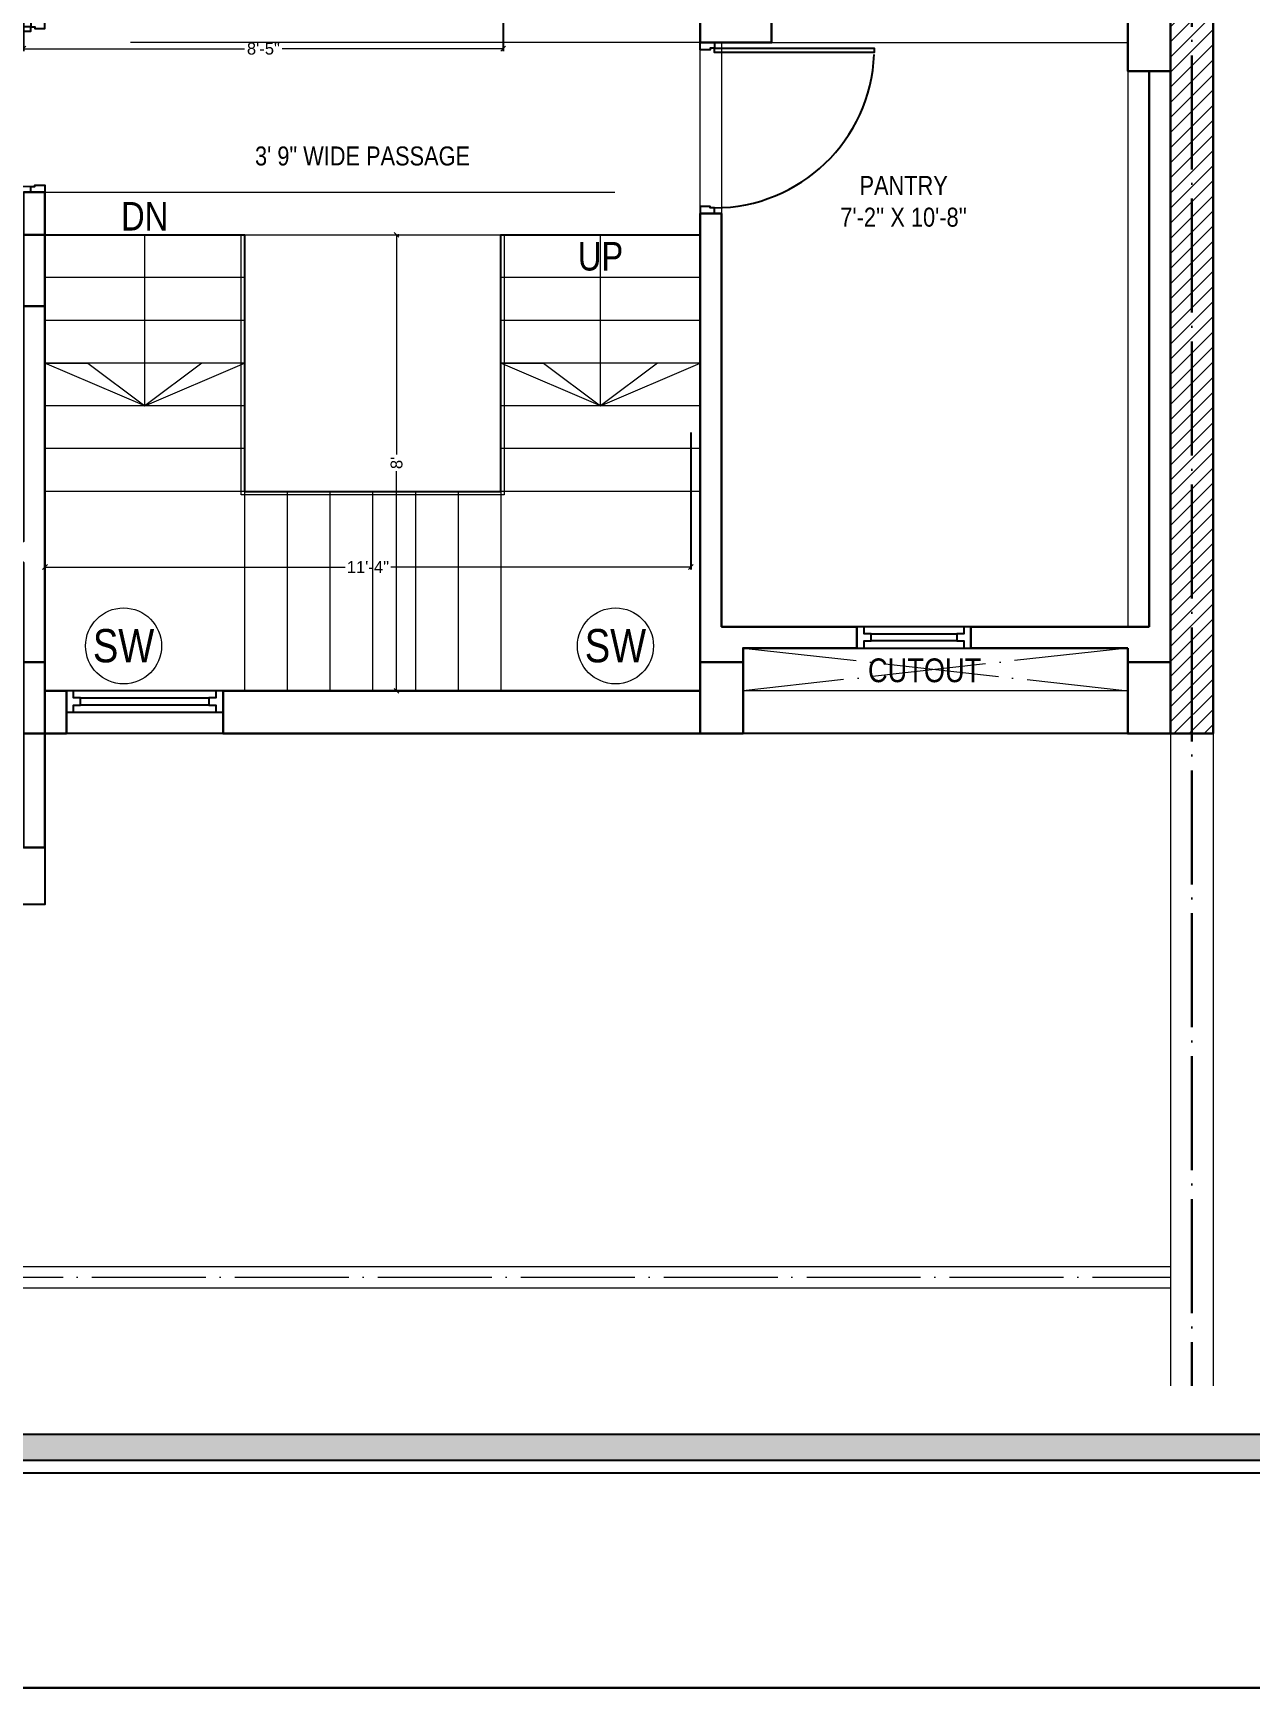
# Model space of a CAD drawing. Header units: millimetres. Extents: x 56222 to 3066687, y -650199 to -121287.
# Drawn here: x 141354.8 to 141611, y -175910 to -175561.6 of the extents above; entities that cross this region are included whole.
import ezdxf

# ---------------------------------------------------------------- set-up
doc = ezdxf.new("R2010")
doc.units = ezdxf.units.MM
doc.header["$MEASUREMENT"] = 0
doc.header["$PDMODE"] = 35
doc.linetypes.add('ACAD_ISO02W100', pattern=[15, 12, -3])
doc.linetypes.add('ACAD_ISO04W100', pattern=[30, 24, -3, 0, -3])
doc.layers.get('Defpoints').update_dxf_attribs({"color": 220})
doc.layers.add('AR DOOR', color=40, linetype='Continuous')
doc.layers.add('AR ELE-5', color=134, linetype='Continuous')
for name, color, linetype, lineweight in [('COLUMN', 1, 'Continuous', 30), ('dim05', 1, 'Continuous', 13), ('FIRST FLOOR', 7, 'Continuous', 9), ('FIRST FLOOR ( TEXT )', 7, 'Continuous', 9), ('FIRST FLOOR_( PLine )_', 251, 'Continuous', 30), ('FIRST FLOOR_( STAIR )', 251, 'Continuous', 9), ('GROUND FLOOR', 7, 'Continuous', 9), ('GROUND FLOOR  ( DIM )', 7, 'Continuous', 9), ('GROUND FLOOR  ( HATCH )', 251, 'Continuous', 9), ('Labelling', 1, 'Continuous', 25), ('NAME PLATE', 7, 'Continuous', 25), ('wall', 7, 'Continuous', 30), ('X_PLOT', 1, 'Continuous', 9), ('XX~SLAB ( BEAM )~ ( DIM )', 7, 'Continuous', 9)]:
    doc.layers.add(name, color=color, linetype=linetype, lineweight=lineweight)
doc.layers.add('XX~SLAB ( PLINE )', color=251, linetype='Continuous', plot=False)
doc.styles.add('Arial', font='arial.ttf')
doc.styles.add("Cn_BT_0'-0", font='swissc.ttf')
doc.styles.add('Cn_BT_7', font='swissc.ttf', dxfattribs={"height": 7})
doc.styles.add('KATHA', font='swissc.ttf')
doc.styles.get("Standard").update_dxf_attribs({"font": 'arial.ttf', "height": 6})
doc.dimstyles.new('ISO-25', dxfattribs={"dimtxt": 2.5, "dimasz": 1, "dimexe": 0.5, "dimexo": 1, "dimtad": 0, "dimdec": 1, "dimlunit": 4, "dimtxsty": 'Standard', "dimblk": 'OBLIQUE', "dimcen": 2.5, "dimclrd": 1, "dimclre": 1, "dimclrt": 5, "dimadec": 0, "dimazin": 0, "dimtfac": 1, "dimtdec": 1, "dimtmove": 0, "dimatfit": 3, "dimfxl": 1, "dimlwd": -1, "dimarcsym": 0})

# ---------------------------------------------------------------- blocks, each defined once
blk = doc.blocks.new('LAYOUT FILE')
at = {"layer": 'NAME PLATE', "true_color": 0xd39e00}
h = blk.add_hatch(color=42, dxfattribs=at)
h.paths.add_polyline_path([(3346889.83, -513806.18), (3346889.83, -514260.7), (3347535.56, -514260.7), (3347535.56, -513806.18)])
h.paths.add_polyline_path([(3346894.36, -513810.71), (3347531.03, -513810.71), (3347531.03, -514256.17), (3346894.36, -514256.17)], flags=16)
at = {"layer": 'NAME PLATE', "color": 42, "true_color": 0xd39e00}
for points in [[(3346887.56, -513803.91), (3347537.83, -513803.91), (3347537.83, -514262.96), (3346887.56, -514262.96)], [(3346889.83, -513806.18), (3347535.56, -513806.18), (3347535.56, -514260.7), (3346889.83, -514260.7)], [(3346894.36, -513810.71), (3347531.03, -513810.71), (3347531.03, -514256.17), (3346894.36, -514256.17)]]:
    blk.add_lwpolyline(points, close=True, dxfattribs=at)
blk = doc.blocks.new('*U255')
for points in [[(0, 0), (0, 1120), (-30, 1120), (-30, 0)], [(40, 0), (0, 0), (0, -30), (-10, -30), (-10, -100), (40, -100)], [(-1160, 0), (-1120, 0), (-1120, -30), (-1110, -30), (-1110, -100), (-1160, -100)]]:
    blk.add_lwpolyline(points, close=True)
at = {"layer": 'AR ELE-5', "linetype": 'ByBlock', "ltscale": 15}
blk.add_arc((2, -1), 1122, 92.373, 179.9653, dxfattribs=at)
blk = doc.blocks.new('*U256')
for points in [[(-1160, 0), (-1120, 0), (-1120, 30), (-1110, 30), (-1110, 100), (-1160, 100)], [(0, 0), (0, -1120), (-30, -1120), (-30, 0)], [(40, 0), (0, 0), (0, 30), (-10, 30), (-10, 100), (40, 100)]]:
    blk.add_lwpolyline(points, close=True)
at = {"layer": 'AR ELE-5', "linetype": 'ByBlock', "ltscale": 15}
blk.add_arc((2, 1), 1122, 180.0347, 267.627, dxfattribs=at)
blk = doc.blocks.new('_Oblique')
at = {"layer": 'wall', "color": 0, "lineweight": -2}
blk.add_line((-0.5, -0.5), (0.5, 0.5), dxfattribs=at)
blk = doc.blocks.new('*D653')
at = {"layer": 'Defpoints', "color": 0, "lineweight": 0, "transparency": 16777216}
for p in [(141430.57, -175604.08), (141431.29, -175604.08), (141430.57, -175700.08)]:
    blk.add_point(p, dxfattribs=at)
at = {"layer": 'dim05', "color": 1, "linetype": 'Continuous', "transparency": 16777216}
for p, q in [((141431.29, -175604.08), (141431.29, -175650.3)), ((141431.29, -175700.08), (141431.29, -175653.85))]:
    blk.add_line(p, q, dxfattribs=at)
at = {"layer": 'dim05', "color": 1, "linetype": 'Continuous', "lineweight": -2, "transparency": 16777216}
for p, q in [((141431.57, -175604.08), (141431.79, -175604.08)), ((141431.57, -175700.08), (141431.79, -175700.08))]:
    blk.add_line(p, q, dxfattribs=at)
at = {"layer": 'dim05', "color": 1, "transparency": 16777216}
for p, rotation in [((141431.29, -175604.08), 90), ((141431.29, -175700.08), 270)]:
    blk.add_blockref('_Oblique', p, dxfattribs=dict(at, rotation=rotation))
at = {"layer": 'dim05', "color": 5, "lineweight": 25, "transparency": 16777216, "insert": (141431.29, -175652.08), "char_height": 2.5, "attachment_point": 5, "rotation": 90, "style": 'Arial'}
blk.add_mtext("8'", dxfattribs=at)
blk = doc.blocks.new('*D654')
at = {"layer": 'Defpoints', "color": 0, "lineweight": 0, "transparency": 16777216}
for p in [(141357.25, -175644.7), (141493.25, -175644.7), (141493.25, -175674.01)]:
    blk.add_point(p, dxfattribs=at)
at = {"layer": 'dim05', "color": 1, "linetype": 'Continuous', "lineweight": -2, "transparency": 16777216}
for p, q in [((141357.25, -175645.7), (141357.25, -175674.51)), ((141493.25, -175645.7), (141493.25, -175674.51))]:
    blk.add_line(p, q, dxfattribs=at)
at = {"layer": 'dim05', "color": 1, "linetype": 'Continuous', "transparency": 16777216}
for p, q in [((141357.25, -175674.01), (141420.45, -175674.01)), ((141493.25, -175674.01), (141430.05, -175674.01))]:
    blk.add_line(p, q, dxfattribs=at)
at = {"layer": 'dim05', "color": 1, "transparency": 16777216, "rotation": 180}
blk.add_blockref('_Oblique', (141357.25, -175674.01), dxfattribs=at)
at = {"layer": 'dim05', "color": 1, "transparency": 16777216}
blk.add_blockref('_Oblique', (141493.25, -175674.01), dxfattribs=at)
at = {"layer": 'dim05', "color": 5, "lineweight": 25, "transparency": 16777216, "insert": (141425.25, -175674.01), "char_height": 2.5, "attachment_point": 5, "style": 'Arial'}
blk.add_mtext('11\'-4"', dxfattribs=at)
blk = doc.blocks.new('*D656')
at = {"layer": 'Defpoints', "color": 0, "lineweight": 0, "transparency": 16777216}
for p in [(141352.75, -175556.53), (141453.75, -175556.53), (141453.75, -175564.86)]:
    blk.add_point(p, dxfattribs=at)
at = {"layer": 'dim05', "color": 1, "linetype": 'Continuous', "lineweight": -2, "transparency": 16777216}
for p, q in [((141352.75, -175557.53), (141352.75, -175565.36)), ((141453.75, -175557.53), (141453.75, -175565.36))]:
    blk.add_line(p, q, dxfattribs=at)
at = {"layer": 'dim05', "color": 1, "linetype": 'Continuous', "transparency": 16777216}
for p, q in [((141352.75, -175564.86), (141399.3, -175564.86)), ((141453.75, -175564.86), (141407.2, -175564.86))]:
    blk.add_line(p, q, dxfattribs=at)
at = {"layer": 'dim05', "color": 1, "transparency": 16777216, "rotation": 180}
blk.add_blockref('_Oblique', (141352.75, -175564.86), dxfattribs=at)
at = {"layer": 'dim05', "color": 1, "transparency": 16777216}
blk.add_blockref('_Oblique', (141453.75, -175564.86), dxfattribs=at)
at = {"layer": 'dim05', "color": 5, "lineweight": 25, "transparency": 16777216, "insert": (141403.25, -175564.86), "char_height": 2.5, "attachment_point": 5, "style": 'Arial'}
blk.add_mtext('8\'-5"', dxfattribs=at)

msp = doc.modelspace()

# ---------------------------------------------------------------- hatches: boundary and pattern name
at = {"layer": 'GROUND FLOOR  ( HATCH )'}
h = msp.add_hatch(dxfattribs=at)
h.set_pattern_fill('ANSI31', color=6, scale=18, style=0)
h.set_pattern_definition([(45, (25062.5642, -13095.9009), (-1.590990258, 1.590990258), [])])
h.paths.add_polyline_path([(141603.2501, -175365.5752), (141594.2501, -175365.5752), (141594.2502, -175709.0752), (141603.2501, -175709.0752)])

# ---------------------------------------------------------------- linework, layer by layer
at = {"layer": 'COLUMN'}
for points in [[(141510.2501, -175554.5752), (141510.2501, -175563.5752), (141495.2501, -175563.5752), (141495.2501, -175554.5752)], [(141585.2501, -175554.5752), (141594.2501, -175554.5752), (141594.2501, -175569.5752), (141585.2501, -175569.5752)], [(141348.2501, -175604.0752), (141357.2501, -175604.0752), (141357.2501, -175619.0752), (141348.2501, -175619.0752)], [(141348.2501, -175694.0752), (141357.2501, -175694.0752), (141357.2501, -175709.0752), (141348.2501, -175709.0752)], [(141495.2501, -175694.0753), (141504.2501, -175694.0753), (141504.2501, -175709.0753), (141495.2501, -175709.0753)], [(141585.2501, -175694.0752), (141594.2501, -175694.0752), (141594.2501, -175709.0752), (141585.2501, -175709.0752)]]:
    msp.add_lwpolyline(points, close=True, dxfattribs=at)
at = {"layer": 'FIRST FLOOR'}
for p, q in [((141594.2501, -175398.5752), (141594.2501, -175709.0752)), ((141357.2501, -175733.0752), (141357.2501, -175595.0752)), ((141495.2501, -175599.5752), (141499.7501, -175599.5752)), ((141495.2501, -175601.0752), (141495.2501, -175709.0752)), ((141499.7501, -175601.0752), (141499.7501, -175686.5752)), ((141357.2501, -175619.0752), (141352.7501, -175619.0752)), ((141499.7501, -175686.5752), (141585.2501, -175686.5752)), ((141528.2451, -175691.0752), (141528.2451, -175686.5752)), ((141528.2451, -175691.0752), (141528.2451, -175686.5752)), ((141552.2451, -175686.5752), (141552.2451, -175691.0752)), ((141528.2451, -175691.0752), (141585.2501, -175691.0752)), ((141585.2501, -175691.0752), (141585.2501, -175709.0752)), ((141495.2501, -175700.0752), (141357.2501, -175700.0752)), ((141394.7501, -175700.0752), (141394.7501, -175709.0752)), ((141585.2501, -175700.0752), (141504.2501, -175700.0752)), ((141594.2501, -175709.0752), (141348.2501, -175709.0752))]:
    msp.add_line(p, q, dxfattribs=at)
at = {"layer": 'FIRST FLOOR_( PLine )_'}
for p, q in [((141594.2501, -175709.0752), (141594.2501, -175398.5752)), ((141589.7501, -175569.5752), (141589.7501, -175686.5752)), ((141589.7501, -175686.5752), (141552.2451, -175686.5752)), ((141552.2451, -175686.5752), (141552.2451, -175691.0752)), ((141552.2451, -175691.0752), (141585.2501, -175691.0752)), ((141585.2501, -175691.0752), (141585.2501, -175709.0752)), ((141585.2501, -175709.0752), (141594.2501, -175709.0752))]:
    msp.add_line(p, q, dxfattribs=at)
for points in [[(141357.2501, -175595.0752), (141352.7501, -175595.0752), (141352.7501, -175668.5752), (141331.7501, -175668.5752), (141331.7501, -175673.0752), (141352.7501, -175673.0752), (141352.7501, -175733.0752), (141357.2501, -175733.0752)], [(141499.7501, -175599.5752), (141495.2501, -175599.5752), (141495.2501, -175709.0752), (141499.7501, -175709.0752), (141504.2501, -175709.0753), (141504.2501, -175691.0752), (141528.2451, -175691.0752), (141528.2451, -175686.5752), (141499.7501, -175686.5752)], [(141357.2501, -175700.0752), (141361.7501, -175700.0752), (141361.7501, -175709.0752), (141357.2501, -175709.0752)], [(141495.2501, -175700.0752), (141394.7501, -175700.0752), (141394.7501, -175704.5752), (141394.7501, -175709.0752), (141495.2501, -175709.0752)]]:
    msp.add_lwpolyline(points, close=True, dxfattribs=at)
at = {"layer": 'FIRST FLOOR_( STAIR )'}
for p, q in [((141399.2501, -175604.0752), (141357.2501, -175604.0752)), ((141399.2501, -175604.0752), (141399.2501, -175700.0752)), ((141495.2501, -175604.0752), (141453.2501, -175604.0752)), ((141453.2501, -175604.0752), (141453.2501, -175700.0752)), ((141399.2501, -175613.0752), (141357.2501, -175613.0752)), ((141495.2501, -175613.0752), (141453.2501, -175613.0752)), ((141399.2501, -175622.0752), (141357.2501, -175622.0752)), ((141495.2501, -175622.0752), (141453.2501, -175622.0752)), ((141399.2501, -175631.0752), (141357.2501, -175631.0752)), ((141495.2501, -175631.0752), (141453.2501, -175631.0752)), ((141399.2501, -175640.0752), (141357.2501, -175640.0752)), ((141495.2501, -175640.0752), (141453.2501, -175640.0752)), ((141399.2501, -175649.0752), (141357.2501, -175649.0752)), ((141495.2501, -175649.0752), (141453.2501, -175649.0752)), ((141495.2501, -175658.0752), (141357.2501, -175658.0752)), ((141408.2501, -175658.0752), (141408.2501, -175700.0752)), ((141417.2501, -175658.0752), (141417.2501, -175700.0752)), ((141426.2501, -175658.0752), (141426.2501, -175700.0752)), ((141435.2501, -175658.0752), (141435.2501, -175700.0752)), ((141444.2501, -175658.0752), (141444.2501, -175700.0752))]:
    msp.add_line(p, q, dxfattribs=at)
for points in [[(141378.2501, -175640.0752), (141399.2501, -175631.0752), (141390.2501, -175631.0752), (141378.2501, -175640.0752), (141357.2501, -175631.0752), (141366.2501, -175631.0752), (141378.2501, -175640.0752), (141378.2501, -175604.0752)], [(141474.2501, -175640.0752), (141495.2501, -175631.0752), (141486.2501, -175631.0752), (141474.2501, -175640.0752), (141453.2501, -175631.0752), (141462.2501, -175631.0752), (141474.2501, -175640.0752), (141474.2501, -175604.0752)]]:
    msp.add_lwpolyline(points, dxfattribs=at)
msp.add_lwpolyline([(141398.5501, -175604.0752), (141399.2501, -175604.0752), (141399.2501, -175658.0752), (141453.2501, -175658.0752), (141453.2501, -175604.0752), (141453.9501, -175604.0752), (141453.9501, -175658.7752), (141398.5501, -175658.7752), (141398.5501, -175604.0752)], close=True, dxfattribs=at)
at = {"layer": 'GROUND FLOOR'}
for p, q in [((141594.2501, -175325.5264), (141594.2501, -175846.4592)), ((141603.2501, -175325.5264), (141603.2501, -175846.4592)), ((141594.2501, -175709.0752), (141594.2501, -175846.4592)), ((141098.5001, -175821.3252), (141594.2501, -175821.3252)), ((141094.0001, -175825.8252), (141594.2501, -175825.8252))]:
    msp.add_line(p, q, dxfattribs=at)
at = {"layer": 'GROUND FLOOR', "color": 1, "linetype": 'ACAD_ISO04W100'}
for p, q in [((141598.7501, -175325.5264), (141598.7501, -175709.0752)), ((141504.2501, -175691.0752), (141585.2501, -175700.0752)), ((141585.2501, -175691.0752), (141504.2501, -175700.0752))]:
    msp.add_line(p, q, dxfattribs=at)
msp.add_lwpolyline([(141594.2501, -175361.0752), (141096.2501, -175361.0752), (141096.2501, -175823.5752), (141594.2501, -175823.5752)], dxfattribs=at)
at = {"layer": 'GROUND FLOOR', "color": 6, "lineweight": 30}
msp.add_lwpolyline([(141603.2501, -175365.5752), (141594.2501, -175365.5752), (141594.2501, -175709.0753), (141603.2501, -175709.0753)], close=True, dxfattribs=at)
at = {"layer": 'GROUND FLOOR'}
msp.add_lwpolyline([(141399.2501, -175604.0752), (141399.2501, -175658.0752), (141453.2501, -175658.0752), (141453.2501, -175604.0752)], dxfattribs=at)
at = {"layer": 'GROUND FLOOR  ( DIM )', "color": 5}
for centre in [(141373.8035, -175690.6235), (141477.3841, -175690.6235)]:
    msp.add_circle(centre, 8, dxfattribs=at)
at = {"layer": 'Labelling', "color": 251, "linetype": 'ACAD_ISO02W100', "lineweight": 0, "ltscale": 10, "true_color": 0x636466}
for p, q in [((141495.2501, -175563.5752), (141348.2501, -175563.5752)), ((141510.2501, -175563.5752), (141585.2501, -175563.5752)), ((141585.2501, -175569.5752), (141585.2501, -175686.5752)), ((141357.2501, -175595.0752), (141495.2501, -175595.0752)), ((141357.2501, -175604.0752), (141495.2501, -175604.0752))]:
    msp.add_line(p, q, dxfattribs=at)
msp.add_lwpolyline([(141499.7501, -175599.5752), (141495.2501, -175599.5752), (141495.2501, -175563.5752), (141499.7501, -175563.5752)], close=True, dxfattribs=at)
at = {"layer": 'X_PLOT', "linetype": 'ACAD_ISO04W100', "lineweight": 30}
msp.add_line((141598.7501, -175325.5264), (141598.7501, -175846.4592), dxfattribs=at)
at = {"layer": 'XX~SLAB ( BEAM )~ ( DIM )', "color": 3, "lineweight": 30}
msp.add_lwpolyline([(142761.5003, -175256.9826), (139978.6152, -175256.9826), (139978.6152, -175910.04), (142761.5003, -175910.04)], close=True, dxfattribs=at)
at = {"layer": 'XX~SLAB ( PLINE )'}
for points in [[(141189.2501, -175398.5752), (141594.2501, -175398.5752), (141594.2502, -175709.0752), (141585.2501, -175709.0752), (141565.4455, -175709.0752), (141525.1084, -175709.0752), (141499.7501, -175709.0752), (141357.2501, -175709.0752), (141357.2501, -175745.0752), (141189.2501, -175745.0752)], [(141357.2501, -175604.0752), (141399.2501, -175604.0752), (141399.2501, -175658.0752), (141453.2501, -175658.0752), (141453.2501, -175604.0752), (141495.2501, -175604.0752), (141495.2501, -175700.0752), (141357.2501, -175700.0752)], [(141552.2451, -175686.5752), (141550.7451, -175686.5752), (141550.7451, -175688.0752), (141549.2451, -175688.0752), (141549.2451, -175689.5752), (141531.2451, -175689.5752), (141531.2451, -175688.0752), (141529.7451, -175688.0752), (141529.7451, -175686.5752), (141528.2451, -175686.5752), (141528.2451, -175691.0752), (141529.7451, -175691.0752), (141529.7451, -175689.5752), (141531.2451, -175689.5752), (141531.2451, -175688.0752), (141549.2451, -175688.0752), (141549.2451, -175689.5752), (141550.7451, -175689.5752), (141550.7451, -175691.0752), (141552.2451, -175691.0752), (141552.2451, -175686.5752), (141528.2451, -175686.5752), (141528.2451, -175691.0752), (141552.2451, -175691.0752)], [(141394.7501, -175700.0752), (141393.2501, -175700.0752), (141393.2501, -175701.5752), (141391.7501, -175701.5752), (141391.7501, -175703.0752), (141364.7501, -175703.0752), (141364.7501, -175701.5752), (141363.2501, -175701.5752), (141363.2501, -175700.0752), (141361.7501, -175700.0752), (141361.7501, -175704.5752), (141363.2501, -175704.5752), (141363.2501, -175703.0752), (141364.7501, -175703.0752), (141364.7501, -175701.5752), (141391.7501, -175701.5752), (141391.7501, -175703.0752), (141393.2501, -175703.0752), (141393.2501, -175704.5752), (141394.7501, -175704.5752), (141394.7501, -175700.0752), (141361.7501, -175700.0752), (141361.7501, -175704.5752), (141394.7501, -175704.5752)]]:
    msp.add_lwpolyline(points, close=True, dxfattribs=at)

# ---------------------------------------------------------------- block references
at = {"layer": 'AR DOOR', "linetype": 'ByBlock', "lineweight": -2, "extrusion": (0, 0, -1), "xscale": -0.02999999999996949, "yscale": 0.02999999999996949, "zscale": -0.02999999999996949, "rotation": 270}
for name, p in [('*U255', (-141354.2501, -175560.2752)), ('*U256', (-141498.2501, -175564.7752))]:
    msp.add_blockref(name, p, dxfattribs=at)
at = {"layer": 'NAME PLATE', "lineweight": 0, "xscale": 1.209046105522275, "yscale": 1.209046105522275, "zscale": 1.209046105522275}
msp.add_blockref('LAYOUT FILE', (-3905539.8053, 445902.7741, 0.1256), dxfattribs=at)

# ---------------------------------------------------------------- texts
at = {"layer": 'FIRST FLOOR ( TEXT )', "attachment_point": 5, "style": 'KATHA'}
for s, insert, char_height in [('3\' 9" WIDE PASSAGE', (141424.1236, -175587.4763), 4), ("PANTRY\\P7'-2'' X 10'-8''", (141538.0746, -175597.0297), 4), ('DN', (141378.2501, -175600.1469), 6), ('UP', (141474.2501, -175608.6126), 6)]:
    msp.add_mtext(s, dxfattribs=dict(at, insert=insert, char_height=char_height))
at = {"layer": 'FIRST FLOOR ( TEXT )', "color": 1, "insert": (141542.4874, -175695.796), "char_height": 5, "attachment_point": 5, "style": "Cn_BT_0'-0"}
msp.add_mtext('CUTOUT', dxfattribs=at)
at = {"layer": 'GROUND FLOOR  ( DIM )', "color": 5, "char_height": 7, "attachment_point": 5, "style": 'Cn_BT_7'}
for insert in [(141373.8035, -175690.6235), (141477.3841, -175690.6235)]:
    msp.add_mtext('SW', dxfattribs=dict(at, insert=insert))

# ---------------------------------------------------------------- dimensions: what is measured, and where the dimension line sits
at = {"layer": 'dim05', "color": 27, "lineweight": 25, "true_color": 0x7d5120}
for base, p1, p2, picture, middle in [((141453.7501, -175564.8618), (141352.7501, -175556.5274), (141453.7501, -175556.5274), '*D656', (141403.2501, -175564.8618)), ((141493.2501, -175674.0096), (141357.2501, -175644.7018), (141493.2501, -175644.7018), '*D654', (141425.2501, -175674.0096))]:
    dim = msp.add_linear_dim(base=base, p1=p1, p2=p2, dimstyle='ISO-25', override={"dimtxsty": 'Arial'}, dxfattribs=at)
    dim.commit()
    dim.dimension.update_dxf_attribs({"geometry": picture, "text_midpoint": middle})
dim = msp.add_linear_dim(base=(141431.2934, -175604.0752), p1=(141430.5748, -175700.0752), p2=(141430.5748, -175604.0752), angle=90, dimstyle='ISO-25', override={"dimtxsty": 'Arial'}, dxfattribs=at)
dim.commit()
dim.dimension.update_dxf_attribs({"geometry": '*D653', "text_midpoint": (141431.2934, -175652.0752)})

doc.saveas('drawing.dxf')
